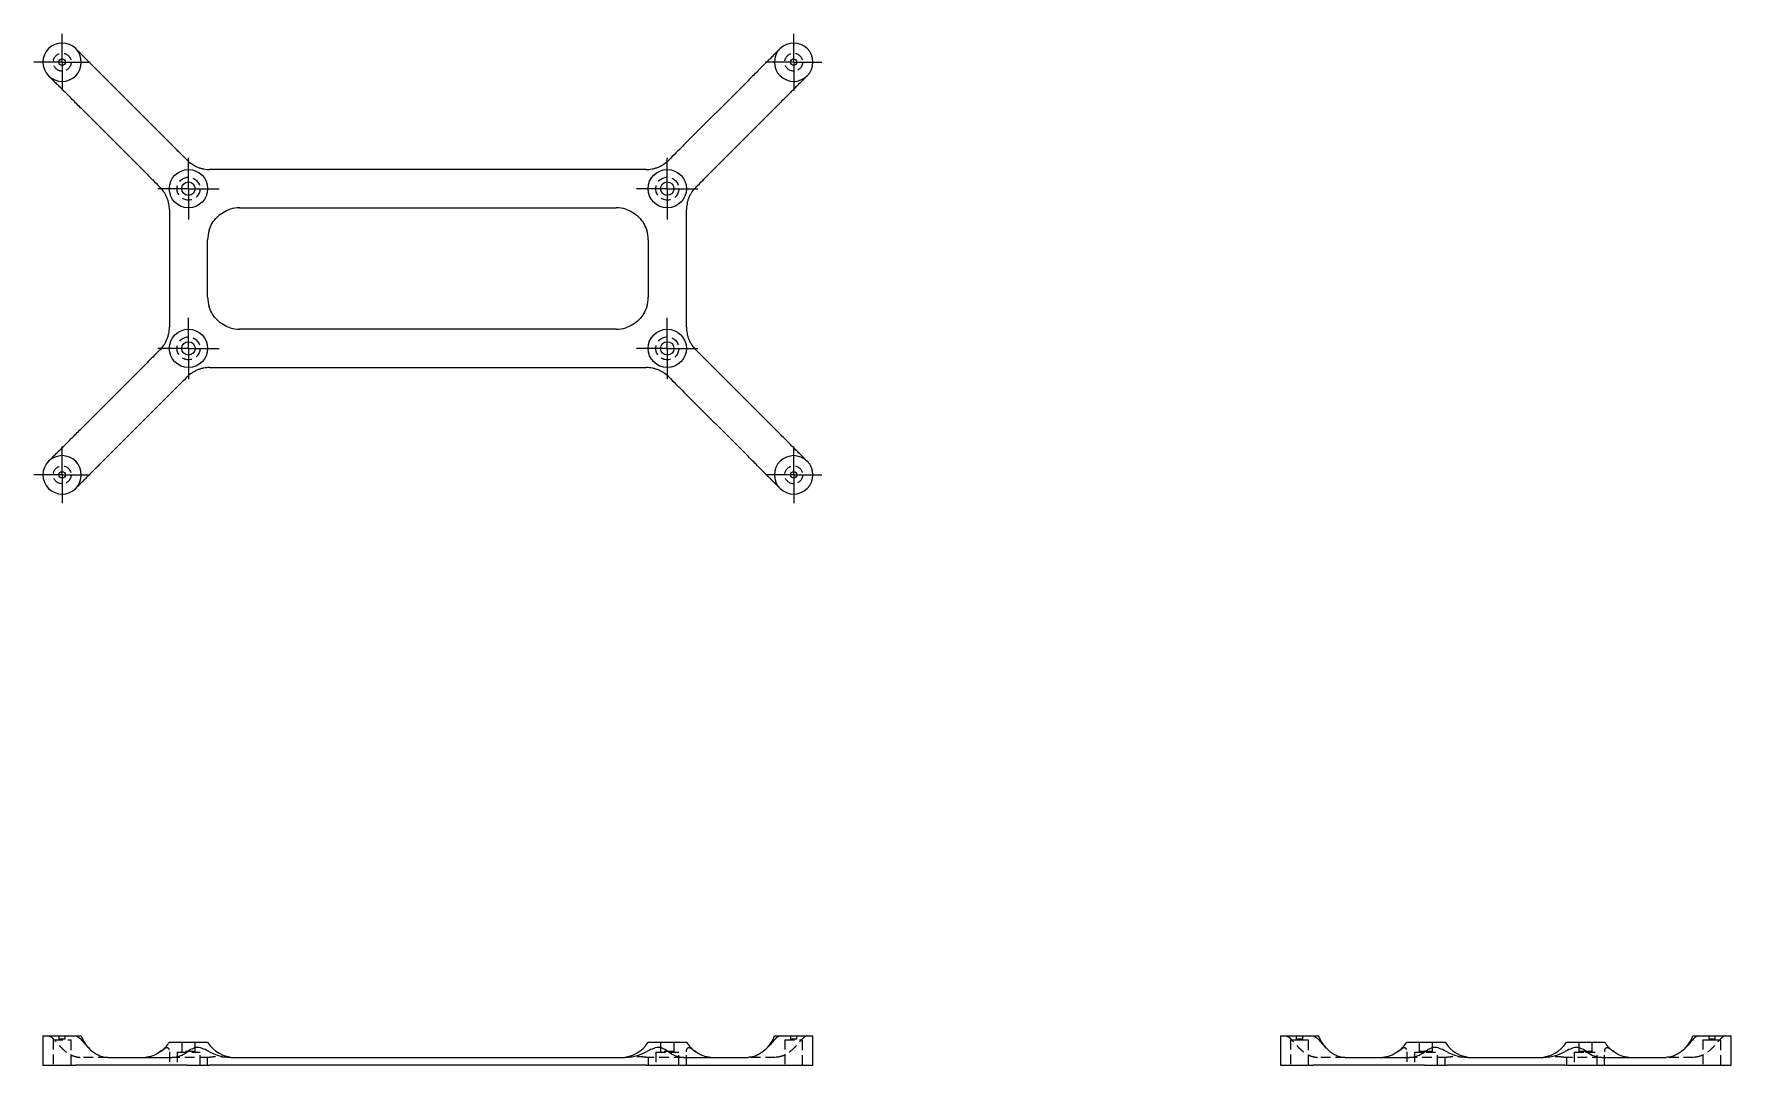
# Model space of a CAD drawing. Header units: millimetres. Extents: x 32 to 252, y 55 to 188.
import ezdxf

# ---------------------------------------------------------------- set-up
doc = ezdxf.new("R2010")
doc.units = ezdxf.units.MM
doc.linetypes.add('HIDDEN', pattern=[1.905, 1.27, -0.635])
doc.layers.add('10', color=7, linetype='Continuous')

# ---------------------------------------------------------------- blocks, each defined once
blk = doc.blocks.new('SW_CENTERMARKSYMBOL_0')
at = {"layer": '10', "color": 0}
for p, q in [((0, 2.5), (0, 3.66)), ((0, 0), (0, 2.5)), ((-2.5, 0), (-3.66, 0)), ((0, 0), (-2.5, 0)), ((0, 0), (0, -2.5)), ((0, 0), (2.5, 0)), ((2.5, 0), (3.66, 0)), ((0, -2.5), (0, -3.66))]:
    blk.add_line(p, q, dxfattribs=at)
blk = doc.blocks.new('SW_CENTERMARKSYMBOL_1')
at = {"layer": '10', "color": 0}
for p, q in [((0, 2.5), (0, 3.66)), ((0, 0), (0, 2.5)), ((-2.5, 0), (-3.66, 0)), ((0, 0), (-2.5, 0)), ((0, 0), (0, -2.5)), ((0, 0), (2.5, 0)), ((2.5, 0), (3.66, 0)), ((0, -2.5), (0, -3.66))]:
    blk.add_line(p, q, dxfattribs=at)
blk = doc.blocks.new('SW_CENTERMARKSYMBOL_2')
at = {"layer": '10', "color": 0}
for p, q in [((0, 2.5), (0, 3.66)), ((0, 0), (0, 2.5)), ((-2.5, 0), (-3.66, 0)), ((0, 0), (-2.5, 0)), ((0, 0), (0, -2.5)), ((0, 0), (2.5, 0)), ((2.5, 0), (3.66, 0)), ((0, -2.5), (0, -3.66))]:
    blk.add_line(p, q, dxfattribs=at)
blk = doc.blocks.new('SW_CENTERMARKSYMBOL_3')
at = {"layer": '10', "color": 0}
for p, q in [((0, 2.5), (0, 3.66)), ((0, 0), (0, 2.5)), ((-2.5, 0), (-3.66, 0)), ((0, 0), (-2.5, 0)), ((0, 0), (0, -2.5)), ((0, 0), (2.5, 0)), ((2.5, 0), (3.66, 0)), ((0, -2.5), (0, -3.66))]:
    blk.add_line(p, q, dxfattribs=at)
blk = doc.blocks.new('SW_CENTERMARKSYMBOL_4')
at = {"layer": '10', "color": 0}
for p, q in [((0, 2.5), (0, 3.99)), ((0, 0), (0, 2.5)), ((-2.5, 0), (-3.99, 0)), ((0, 0), (-2.5, 0)), ((0, 0), (0, -2.5)), ((0, 0), (2.5, 0)), ((2.5, 0), (3.99, 0)), ((0, -2.5), (0, -3.99))]:
    blk.add_line(p, q, dxfattribs=at)
blk = doc.blocks.new('SW_CENTERMARKSYMBOL_5')
at = {"layer": '10', "color": 0}
for p, q in [((0, 2.5), (0, 3.99)), ((0, 0), (0, 2.5)), ((-2.5, 0), (-3.99, 0)), ((0, 0), (-2.5, 0)), ((0, 0), (0, -2.5)), ((0, 0), (2.5, 0)), ((2.5, 0), (3.99, 0)), ((0, -2.5), (0, -3.99))]:
    blk.add_line(p, q, dxfattribs=at)
blk = doc.blocks.new('SW_CENTERMARKSYMBOL_6')
at = {"layer": '10', "color": 0}
for p, q in [((0, 2.5), (0, 3.99)), ((0, 0), (0, 2.5)), ((-2.5, 0), (-3.99, 0)), ((0, 0), (-2.5, 0)), ((0, 0), (0, -2.5)), ((0, 0), (2.5, 0)), ((2.5, 0), (3.99, 0)), ((0, -2.5), (0, -3.99))]:
    blk.add_line(p, q, dxfattribs=at)
blk = doc.blocks.new('SW_CENTERMARKSYMBOL_7')
at = {"layer": '10', "color": 0}
for p, q in [((0, 2.5), (0, 3.99)), ((0, 0), (0, 2.5)), ((-2.5, 0), (-3.99, 0)), ((0, 0), (-2.5, 0)), ((0, 0), (0, -2.5)), ((0, 0), (2.5, 0)), ((2.5, 0), (3.99, 0)), ((0, -2.5), (0, -3.99))]:
    blk.add_line(p, q, dxfattribs=at)

msp = doc.modelspace()

# ---------------------------------------------------------------- linework, layer by layer
at = {"color": 7, "linetype": 'Continuous', "lineweight": 25}
for p, q in [((49.78, 174.01), (41.42, 182.37)), ((124.58, 182.37), (116.22, 174.01)), ((37.9, 178.85), (46.26, 170.49)), ((119.74, 170.49), (128.1, 178.85)), ((108.6, 170.85), (57.4, 170.85)), ((58.54, 165.88), (107.46, 165.88)), ((49.42, 162.87), (49.42, 153.13)), ((54.39, 154.27), (54.39, 161.73)), ((111.61, 161.73), (111.61, 154.27)), ((116.58, 153.13), (116.58, 162.87)), ((107.46, 150.12), (58.54, 150.12)), ((46.26, 145.51), (37.9, 137.15)), ((128.1, 137.15), (119.74, 145.51)), ((57.4, 145.15), (108.6, 145.15)), ((41.42, 133.63), (49.78, 141.99)), ((116.22, 141.99), (124.58, 133.63)), ((33, 58.39), (33, 54.62)), ((33, 58.39), (37.25, 58.39)), ((37.25, 58.39), (37.98, 58.39)), ((49.42, 57.6), (54.39, 57.6)), ((111.61, 57.6), (116.58, 57.6)), ((128.02, 58.39), (128.75, 58.39)), ((128.75, 58.39), (133, 58.39)), ((133, 54.62), (133, 58.39)), ((193.73, 58.39), (193.73, 54.62)), ((193.73, 58.39), (197.98, 58.39)), ((197.98, 58.39), (198.71, 58.39)), ((210.15, 57.6), (212.63, 57.6)), ((212.63, 57.6), (215.12, 57.6)), ((230.88, 57.6), (233.36, 57.6)), ((233.36, 57.6), (235.85, 57.6)), ((247.29, 58.39), (248.02, 58.39)), ((248.02, 58.39), (252.27, 58.39)), ((252.27, 54.62), (252.27, 58.39)), ((41.42, 55.61), (49.78, 55.61)), ((48.2, 56.32), (48.37, 56.45)), ((57.4, 55.61), (108.6, 55.61)), ((116.22, 55.61), (124.58, 55.61)), ((117.64, 56.44), (117.8, 56.32)), ((202.15, 55.61), (210.51, 55.61)), ((208.93, 56.32), (209.1, 56.45)), ((218.13, 55.61), (227.87, 55.61)), ((235.49, 55.61), (243.85, 55.61)), ((236.91, 56.44), (237.07, 56.32)), ((33, 54.62), (37.25, 54.62)), ((51.72, 54.62), (37.25, 54.62)), ((51.72, 54.62), (54.65, 54.62)), ((111.35, 54.62), (54.65, 54.62)), ((111.35, 54.62), (114.28, 54.62)), ((114.28, 54.62), (128.75, 54.62)), ((128.75, 54.62), (133, 54.62)), ((193.73, 54.62), (197.98, 54.62)), ((212.45, 54.62), (197.98, 54.62)), ((212.45, 54.62), (215.38, 54.62)), ((230.62, 54.62), (215.38, 54.62)), ((230.62, 54.62), (233.55, 54.62)), ((233.55, 54.62), (248.02, 54.62)), ((248.02, 54.62), (252.27, 54.62))]:
    msp.add_line(p, q, dxfattribs=at)
at = {"color": 7, "linetype": 'HIDDEN', "lineweight": 18}
for p, q in [((34.33, 57.89), (36.65, 57.89)), ((34.33, 57.89), (34.33, 54.62)), ((35.07, 58.39), (35.07, 57.97)), ((35.9, 57.97), (35.07, 57.97)), ((35.9, 57.97), (35.9, 58.39)), ((36.65, 54.62), (36.65, 57.89)), ((51.03, 57.6), (51.03, 56.36)), ((52.78, 56.36), (52.78, 57.6)), ((113.22, 57.6), (113.22, 56.36)), ((114.97, 56.36), (114.97, 57.6)), ((129.35, 57.89), (131.67, 57.89)), ((129.35, 57.89), (129.35, 54.62)), ((130.1, 58.39), (130.1, 57.97)), ((130.93, 57.97), (130.1, 57.97)), ((130.93, 57.97), (130.93, 58.39)), ((131.67, 54.62), (131.67, 57.89)), ((195.06, 57.89), (196.22, 57.89)), ((195.06, 57.89), (195.06, 54.62)), ((195.8, 58.39), (195.8, 57.97)), ((196.22, 57.97), (195.8, 57.97)), ((196.63, 57.97), (196.22, 57.97)), ((196.22, 57.89), (197.38, 57.89)), ((196.63, 57.97), (196.63, 58.39)), ((197.38, 54.62), (197.38, 57.89)), ((211.76, 57.6), (211.76, 56.36)), ((213.51, 56.36), (213.51, 57.6)), ((232.49, 57.6), (232.49, 56.36)), ((234.24, 56.36), (234.24, 57.6)), ((248.62, 57.89), (249.78, 57.89)), ((248.62, 57.89), (248.62, 54.62)), ((249.37, 58.39), (249.37, 57.97)), ((249.78, 57.97), (249.37, 57.97)), ((250.2, 57.97), (249.78, 57.97)), ((249.78, 57.89), (250.94, 57.89)), ((250.2, 57.97), (250.2, 58.39)), ((250.94, 54.62), (250.94, 57.89)), ((41.42, 55.61), (37.9, 55.61)), ((48.37, 56.45), (48.2, 56.32)), ((49.42, 56.32), (49.42, 54.62)), ((54.58, 55.61), (49.78, 55.61)), ((50.41, 56.27), (53.4, 56.27)), ((50.41, 56.27), (50.41, 54.62)), ((52.78, 56.36), (51.03, 56.36)), ((53.4, 54.62), (53.4, 56.27)), ((54.39, 54.62), (54.39, 55.61)), ((57.4, 55.61), (57.31, 55.61)), ((108.69, 55.61), (108.6, 55.61)), ((116.22, 55.61), (111.42, 55.61)), ((111.61, 55.61), (111.61, 54.62)), ((112.6, 56.27), (115.59, 56.27)), ((112.6, 56.27), (112.6, 54.62)), ((114.97, 56.36), (113.22, 56.36)), ((115.59, 54.62), (115.59, 56.27)), ((116.58, 54.62), (116.58, 56.32)), ((117.8, 56.32), (117.64, 56.44)), ((128.1, 55.61), (124.58, 55.61)), ((202.15, 55.61), (198.63, 55.61)), ((209.1, 56.45), (208.93, 56.32)), ((210.15, 56.32), (210.15, 54.62)), ((215.31, 55.61), (210.51, 55.61)), ((211.14, 56.27), (212.63, 56.27)), ((211.14, 56.27), (211.14, 54.62)), ((212.63, 56.36), (211.76, 56.36)), ((213.51, 56.36), (212.63, 56.36)), ((212.63, 56.27), (214.13, 56.27)), ((214.13, 54.62), (214.13, 56.27)), ((215.12, 54.62), (215.12, 55.61)), ((218.13, 55.61), (218.04, 55.61)), ((227.96, 55.61), (227.87, 55.61)), ((235.49, 55.61), (230.69, 55.61)), ((230.88, 55.61), (230.88, 54.62)), ((231.87, 56.27), (233.36, 56.27)), ((231.87, 56.27), (231.87, 54.62)), ((233.36, 56.36), (232.49, 56.36)), ((234.24, 56.36), (233.36, 56.36)), ((233.36, 56.27), (234.86, 56.27)), ((234.86, 54.62), (234.86, 56.27)), ((235.85, 54.62), (235.85, 56.32)), ((237.07, 56.32), (236.91, 56.44)), ((247.37, 55.61), (243.85, 55.61))]:
    msp.add_line(p, q, dxfattribs=at)
for centre, radius in [((35.49, 184.78), 1.16), ((130.51, 184.78), 1.16), ((51.9, 168.36), 1.49), ((114.09, 168.36), 1.49), ((51.9, 147.63), 1.49), ((114.09, 147.63), 1.49), ((35.49, 131.22), 1.16), ((130.51, 131.22), 1.16)]:
    msp.add_circle(centre, radius, dxfattribs=at)
at = {"color": 7, "linetype": 'Continuous', "lineweight": 25}
for centre, radius in [((35.49, 184.78), 0.415), ((130.51, 184.78), 0.415), ((51.9, 168.36), 2.49), ((114.09, 168.36), 2.49), ((51.9, 168.36), 0.871), ((114.09, 168.36), 0.871), ((51.9, 147.63), 2.49), ((114.09, 147.63), 2.49), ((51.9, 147.63), 0.871), ((114.09, 147.63), 0.871), ((35.49, 131.22), 0.415), ((130.51, 131.22), 0.415)]:
    msp.add_circle(centre, radius, dxfattribs=at)
for centre, radius, start, end in [((35.49, 184.78), 2.49, 45, 225), ((35.49, 184.78), 2.49, 225, 45), ((130.51, 184.78), 2.49, 135, 315), ((130.51, 184.78), 2.49, 315, 135), ((58.54, 161.73), 4.15, 90, 107.261), ((107.46, 161.73), 4.15, 72.739, 90), ((58.54, 161.73), 4.15, 162.739, 180), ((107.46, 161.73), 4.15, 0, 17.261), ((58.54, 154.27), 4.15, 180, 197.261), ((107.46, 154.27), 4.15, 342.739, 0), ((58.54, 154.27), 4.15, 252.739, 270), ((107.46, 154.27), 4.15, 270, 287.261), ((35.49, 131.22), 2.49, 135, 315), ((35.49, 131.22), 2.49, 315, 135), ((130.51, 131.22), 2.49, 45, 225), ((130.51, 131.22), 2.49, 225, 45), ((41.89, 59.76), 4.15, 199.2688, 225.7755), ((45.88, 59.76), 4.15, 306.9811, 328.6677), ((57.93, 59.76), 4.15, 211.3323, 270), ((108.07, 59.76), 4.15, 270, 328.6677), ((120.12, 59.76), 4.15, 211.3323, 233.1233), ((124.11, 59.76), 4.15, 314.1449, 340.7312), ((202.62, 59.76), 4.15, 199.2688, 225.7755), ((206.61, 59.76), 4.15, 306.9811, 328.6677), ((218.66, 59.76), 4.15, 211.3323, 270), ((227.34, 59.76), 4.15, 270, 328.6677), ((239.39, 59.76), 4.15, 211.3323, 233.1233), ((243.38, 59.76), 4.15, 314.1449, 340.7312)]:
    msp.add_arc(centre, radius, start, end, dxfattribs=at)
for points, knots in [([(37.25, 186.54), (37.35, 186.44), (37.44, 186.35), (37.62, 186.17), (37.71, 186.08), (37.95, 185.84), (38.1, 185.69), (38.4, 185.39), (38.55, 185.23), (38.87, 184.92), (39.02, 184.76), (39.52, 184.27), (39.86, 183.93), (40.43, 183.36), (40.62, 183.16), (41.02, 182.77), (41.22, 182.57), (41.42, 182.37)], [0, 0, 0, 0, 0.0625, 0.0625, 0.125, 0.125, 0.25, 0.25, 0.375, 0.375, 0.5, 0.5, 0.75, 0.75, 0.875, 0.875, 1, 1, 1, 1]), ([(128.75, 186.54), (128.65, 186.44), (128.56, 186.35), (128.38, 186.17), (128.29, 186.08), (128.05, 185.84), (127.9, 185.69), (127.6, 185.39), (127.45, 185.23), (127.13, 184.92), (126.98, 184.76), (126.48, 184.27), (126.14, 183.93), (125.57, 183.36), (125.38, 183.16), (124.98, 182.77), (124.78, 182.57), (124.58, 182.37)], [0, 0, 0, 0, 0.0625, 0.0625, 0.125, 0.125, 0.25, 0.25, 0.375, 0.375, 0.5, 0.5, 0.75, 0.75, 0.875, 0.875, 1, 1, 1, 1]), ([(33.73, 183.02), (33.83, 182.92), (33.92, 182.83), (34.1, 182.65), (34.19, 182.56), (34.43, 182.32), (34.58, 182.17), (34.88, 181.87), (35.04, 181.72), (35.35, 181.4), (35.51, 181.25), (36, 180.75), (36.34, 180.41), (36.91, 179.84), (37.11, 179.65), (37.5, 179.25), (37.7, 179.05), (37.9, 178.85)], [0, 0, 0, 0, 0.0625, 0.0625, 0.125, 0.125, 0.25, 0.25, 0.375, 0.375, 0.5, 0.5, 0.75, 0.75, 0.875, 0.875, 1, 1, 1, 1]), ([(132.27, 183.02), (132.17, 182.92), (132.08, 182.83), (131.9, 182.65), (131.81, 182.56), (131.57, 182.32), (131.42, 182.17), (131.12, 181.87), (130.96, 181.72), (130.65, 181.4), (130.49, 181.25), (130, 180.75), (129.66, 180.41), (129.09, 179.84), (128.89, 179.65), (128.5, 179.25), (128.3, 179.05), (128.1, 178.85)], [0, 0, 0, 0, 0.0625, 0.0625, 0.125, 0.125, 0.25, 0.25, 0.375, 0.375, 0.5, 0.5, 0.75, 0.75, 0.875, 0.875, 1, 1, 1, 1]), ([(51.72, 172.07), (51.42, 172.37), (51.11, 172.68), (50.46, 173.33), (50.12, 173.67), (49.78, 174.01)], [0, 0, 0, 0, 0.5, 0.5, 1, 1, 1, 1]), ([(51.72, 172.07), (51.9, 171.88), (52.1, 171.72), (52.43, 171.49), (52.55, 171.42), (52.8, 171.29), (52.93, 171.22), (53.2, 171.11), (53.34, 171.06), (53.61, 170.98), (53.74, 170.95), (54.14, 170.88), (54.39, 170.85), (54.65, 170.85)], [0, 0, 0, 0, 0.25, 0.25, 0.375, 0.375, 0.5, 0.5, 0.625, 0.625, 0.75, 0.75, 1, 1, 1, 1]), ([(111.35, 170.85), (111.61, 170.85), (111.86, 170.88), (112.26, 170.95), (112.39, 170.98), (112.66, 171.06), (112.8, 171.11), (113.07, 171.22), (113.2, 171.29), (113.45, 171.42), (113.57, 171.49), (113.9, 171.72), (114.09, 171.88), (114.28, 172.07)], [0, 0, 0, 0, 0.25, 0.25, 0.375, 0.375, 0.5, 0.5, 0.625, 0.625, 0.75, 0.75, 1, 1, 1, 1]), ([(116.22, 174.01), (115.88, 173.67), (115.55, 173.34), (114.9, 172.68), (114.58, 172.37), (114.28, 172.07)], [0, 0, 0, 0, 0.5, 0.5, 1, 1, 1, 1]), ([(46.26, 170.49), (46.6, 170.15), (46.93, 169.82), (47.59, 169.17), (47.9, 168.85), (48.2, 168.55)], [0, 0, 0, 0, 0.5, 0.5, 1, 1, 1, 1]), ([(57.4, 170.85), (56.92, 170.85), (56.45, 170.85), (55.52, 170.85), (55.08, 170.85), (54.65, 170.85)], [0, 0, 0, 0, 0.5, 0.5, 1, 1, 1, 1]), ([(111.35, 170.85), (110.92, 170.85), (110.48, 170.85), (109.56, 170.85), (109.08, 170.85), (108.6, 170.85)], [0, 0, 0, 0, 0.5, 0.5, 1, 1, 1, 1]), ([(117.8, 168.55), (118.1, 168.85), (118.41, 169.16), (119.06, 169.81), (119.4, 170.15), (119.74, 170.49)], [0, 0, 0, 0, 0.5, 0.5, 1, 1, 1, 1]), ([(49.42, 165.62), (49.42, 165.88), (49.39, 166.13), (49.32, 166.53), (49.29, 166.66), (49.21, 166.93), (49.16, 167.07), (49.05, 167.34), (48.98, 167.47), (48.85, 167.72), (48.78, 167.84), (48.55, 168.17), (48.39, 168.36), (48.2, 168.55)], [0, 0, 0, 0, 0.25, 0.25, 0.375, 0.375, 0.5, 0.5, 0.625, 0.625, 0.75, 0.75, 1, 1, 1, 1]), ([(117.8, 168.55), (117.61, 168.36), (117.45, 168.17), (117.22, 167.84), (117.15, 167.72), (117.02, 167.47), (116.95, 167.34), (116.84, 167.07), (116.79, 166.93), (116.71, 166.66), (116.68, 166.53), (116.61, 166.13), (116.58, 165.88), (116.58, 165.62)], [0, 0, 0, 0, 0.25, 0.25, 0.375, 0.375, 0.5, 0.5, 0.625, 0.625, 0.75, 0.75, 1, 1, 1, 1]), ([(49.42, 165.62), (49.42, 165.19), (49.42, 164.75), (49.42, 163.83), (49.42, 163.35), (49.42, 162.87)], [0, 0, 0, 0, 0.5, 0.5, 1, 1, 1, 1]), ([(54.58, 162.96), (54.68, 163.28), (54.82, 163.59), (55.16, 164.16), (55.37, 164.43), (55.84, 164.9), (56.1, 165.1), (56.68, 165.45), (56.99, 165.59), (57.31, 165.69)], [0, 0, 0, 0, 0.25, 0.25, 0.5, 0.5, 0.75, 0.75, 1, 1, 1, 1]), ([(108.69, 165.69), (109.01, 165.59), (109.32, 165.45), (109.89, 165.11), (110.16, 164.9), (110.63, 164.43), (110.83, 164.17), (111.18, 163.59), (111.32, 163.28), (111.42, 162.96)], [0, 0, 0, 0, 0.25, 0.25, 0.5, 0.5, 0.75, 0.75, 1, 1, 1, 1]), ([(116.58, 162.87), (116.58, 163.35), (116.58, 163.82), (116.58, 164.75), (116.58, 165.19), (116.58, 165.62)], [0, 0, 0, 0, 0.5, 0.5, 1, 1, 1, 1]), ([(49.42, 153.13), (49.42, 152.65), (49.42, 152.18), (49.42, 151.25), (49.42, 150.81), (49.42, 150.38)], [0, 0, 0, 0, 0.5, 0.5, 1, 1, 1, 1]), ([(57.31, 150.31), (56.99, 150.41), (56.68, 150.55), (56.11, 150.89), (55.84, 151.1), (55.37, 151.57), (55.17, 151.83), (54.82, 152.41), (54.68, 152.72), (54.58, 153.04)], [0, 0, 0, 0, 0.25, 0.25, 0.5, 0.5, 0.75, 0.75, 1, 1, 1, 1]), ([(111.42, 153.04), (111.32, 152.72), (111.18, 152.41), (110.84, 151.84), (110.63, 151.57), (110.16, 151.1), (109.9, 150.9), (109.32, 150.55), (109.01, 150.41), (108.69, 150.31)], [0, 0, 0, 0, 0.25, 0.25, 0.5, 0.5, 0.75, 0.75, 1, 1, 1, 1]), ([(116.58, 150.38), (116.58, 150.81), (116.58, 151.25), (116.58, 152.17), (116.58, 152.65), (116.58, 153.13)], [0, 0, 0, 0, 0.5, 0.5, 1, 1, 1, 1]), ([(48.2, 147.45), (48.39, 147.63), (48.55, 147.83), (48.78, 148.16), (48.85, 148.28), (48.98, 148.53), (49.05, 148.66), (49.16, 148.93), (49.21, 149.07), (49.29, 149.34), (49.32, 149.47), (49.39, 149.87), (49.42, 150.12), (49.42, 150.38)], [0, 0, 0, 0, 0.25, 0.25, 0.375, 0.375, 0.5, 0.5, 0.625, 0.625, 0.75, 0.75, 1, 1, 1, 1]), ([(116.58, 150.38), (116.58, 150.12), (116.61, 149.87), (116.68, 149.47), (116.71, 149.34), (116.79, 149.07), (116.84, 148.93), (116.95, 148.66), (117.02, 148.53), (117.15, 148.28), (117.22, 148.16), (117.45, 147.83), (117.61, 147.63), (117.8, 147.45)], [0, 0, 0, 0, 0.25, 0.25, 0.375, 0.375, 0.5, 0.5, 0.625, 0.625, 0.75, 0.75, 1, 1, 1, 1]), ([(48.2, 147.45), (47.9, 147.15), (47.59, 146.84), (46.94, 146.19), (46.6, 145.85), (46.26, 145.51)], [0, 0, 0, 0, 0.5, 0.5, 1, 1, 1, 1]), ([(119.74, 145.51), (119.4, 145.85), (119.07, 146.18), (118.41, 146.83), (118.1, 147.15), (117.8, 147.45)], [0, 0, 0, 0, 0.5, 0.5, 1, 1, 1, 1]), ([(49.78, 141.99), (50.12, 142.33), (50.45, 142.66), (51.1, 143.32), (51.42, 143.63), (51.72, 143.93)], [0, 0, 0, 0, 0.5, 0.5, 1, 1, 1, 1]), ([(54.65, 145.15), (54.39, 145.15), (54.14, 145.12), (53.74, 145.05), (53.61, 145.02), (53.34, 144.94), (53.2, 144.89), (52.93, 144.78), (52.8, 144.71), (52.55, 144.58), (52.43, 144.51), (52.1, 144.28), (51.9, 144.12), (51.72, 143.93)], [0, 0, 0, 0, 0.25, 0.25, 0.375, 0.375, 0.5, 0.5, 0.625, 0.625, 0.75, 0.75, 1, 1, 1, 1]), ([(54.65, 145.15), (55.08, 145.15), (55.52, 145.15), (56.44, 145.15), (56.92, 145.15), (57.4, 145.15)], [0, 0, 0, 0, 0.5, 0.5, 1, 1, 1, 1]), ([(108.6, 145.15), (109.08, 145.15), (109.55, 145.15), (110.48, 145.15), (110.92, 145.15), (111.35, 145.15)], [0, 0, 0, 0, 0.5, 0.5, 1, 1, 1, 1]), ([(114.28, 143.93), (114.09, 144.12), (113.9, 144.28), (113.57, 144.51), (113.45, 144.58), (113.2, 144.71), (113.07, 144.78), (112.8, 144.89), (112.66, 144.94), (112.39, 145.02), (112.26, 145.05), (111.86, 145.12), (111.61, 145.15), (111.35, 145.15)], [0, 0, 0, 0, 0.25, 0.25, 0.375, 0.375, 0.5, 0.5, 0.625, 0.625, 0.75, 0.75, 1, 1, 1, 1]), ([(114.28, 143.93), (114.58, 143.63), (114.89, 143.32), (115.54, 142.67), (115.88, 142.33), (116.22, 141.99)], [0, 0, 0, 0, 0.5, 0.5, 1, 1, 1, 1]), ([(33.73, 132.98), (33.83, 133.08), (33.92, 133.17), (34.1, 133.35), (34.19, 133.44), (34.43, 133.68), (34.58, 133.83), (34.88, 134.13), (35.04, 134.28), (35.35, 134.6), (35.51, 134.75), (36, 135.25), (36.34, 135.59), (36.91, 136.16), (37.11, 136.35), (37.5, 136.75), (37.7, 136.95), (37.9, 137.15)], [0, 0, 0, 0, 0.0625, 0.0625, 0.125, 0.125, 0.25, 0.25, 0.375, 0.375, 0.5, 0.5, 0.75, 0.75, 0.875, 0.875, 1, 1, 1, 1]), ([(132.27, 132.98), (132.17, 133.08), (132.08, 133.17), (131.9, 133.35), (131.81, 133.44), (131.57, 133.68), (131.42, 133.83), (131.12, 134.13), (130.96, 134.28), (130.65, 134.6), (130.49, 134.75), (130, 135.25), (129.66, 135.59), (129.09, 136.16), (128.89, 136.35), (128.5, 136.75), (128.3, 136.95), (128.1, 137.15)], [0, 0, 0, 0, 0.0625, 0.0625, 0.125, 0.125, 0.25, 0.25, 0.375, 0.375, 0.5, 0.5, 0.75, 0.75, 0.875, 0.875, 1, 1, 1, 1]), ([(37.25, 129.46), (37.35, 129.56), (37.44, 129.65), (37.62, 129.83), (37.71, 129.92), (37.95, 130.16), (38.1, 130.31), (38.4, 130.61), (38.55, 130.77), (38.87, 131.08), (39.02, 131.24), (39.52, 131.73), (39.86, 132.07), (40.43, 132.64), (40.62, 132.84), (41.02, 133.23), (41.22, 133.43), (41.42, 133.63)], [0, 0, 0, 0, 0.0625, 0.0625, 0.125, 0.125, 0.25, 0.25, 0.375, 0.375, 0.5, 0.5, 0.75, 0.75, 0.875, 0.875, 1, 1, 1, 1]), ([(128.75, 129.46), (128.65, 129.56), (128.56, 129.65), (128.38, 129.83), (128.29, 129.92), (128.05, 130.16), (127.9, 130.31), (127.6, 130.61), (127.45, 130.77), (127.13, 131.08), (126.98, 131.24), (126.48, 131.73), (126.14, 132.07), (125.57, 132.64), (125.38, 132.84), (124.98, 133.23), (124.78, 133.43), (124.58, 133.63)], [0, 0, 0, 0, 0.0625, 0.0625, 0.125, 0.125, 0.25, 0.25, 0.375, 0.375, 0.5, 0.5, 0.75, 0.75, 0.875, 0.875, 1, 1, 1, 1]), ([(37.25, 58.39), (37.35, 58.39), (37.44, 58.35), (37.62, 58.24), (37.71, 58.17), (37.95, 57.94), (38.1, 57.77), (38.4, 57.42), (38.55, 57.25), (38.87, 56.91), (39.02, 56.75), (39.52, 56.31), (39.86, 56.07), (40.43, 55.8), (40.62, 55.73), (41.02, 55.64), (41.22, 55.61), (41.42, 55.61)], [0, 0, 0, 0, 0.0625, 0.0625, 0.125, 0.125, 0.25, 0.25, 0.375, 0.375, 0.5, 0.5, 0.75, 0.75, 0.875, 0.875, 1, 1, 1, 1]), ([(128.75, 58.39), (128.65, 58.39), (128.56, 58.35), (128.38, 58.24), (128.29, 58.17), (128.05, 57.94), (127.9, 57.77), (127.6, 57.42), (127.45, 57.25), (127.13, 56.91), (126.98, 56.75), (126.48, 56.31), (126.14, 56.07), (125.57, 55.8), (125.38, 55.73), (124.98, 55.64), (124.78, 55.61), (124.58, 55.61)], [0, 0, 0, 0, 0.0625, 0.0625, 0.125, 0.125, 0.25, 0.25, 0.375, 0.375, 0.5, 0.5, 0.75, 0.75, 0.875, 0.875, 1, 1, 1, 1]), ([(197.98, 58.39), (198.08, 58.39), (198.17, 58.35), (198.35, 58.24), (198.44, 58.17), (198.68, 57.94), (198.83, 57.77), (199.13, 57.42), (199.28, 57.25), (199.6, 56.91), (199.75, 56.75), (200.25, 56.31), (200.59, 56.07), (201.16, 55.8), (201.35, 55.73), (201.75, 55.64), (201.95, 55.61), (202.15, 55.61)], [0, 0, 0, 0, 0.0625, 0.0625, 0.125, 0.125, 0.25, 0.25, 0.375, 0.375, 0.5, 0.5, 0.75, 0.75, 0.875, 0.875, 1, 1, 1, 1]), ([(248.02, 58.39), (247.92, 58.39), (247.83, 58.35), (247.65, 58.24), (247.56, 58.17), (247.32, 57.94), (247.17, 57.77), (246.87, 57.42), (246.72, 57.25), (246.4, 56.91), (246.25, 56.75), (245.75, 56.31), (245.41, 56.07), (244.84, 55.8), (244.65, 55.73), (244.25, 55.64), (244.05, 55.61), (243.85, 55.61)], [0, 0, 0, 0, 0.0625, 0.0625, 0.125, 0.125, 0.25, 0.25, 0.375, 0.375, 0.5, 0.5, 0.75, 0.75, 0.875, 0.875, 1, 1, 1, 1]), ([(48.2, 56.32), (47.9, 56.11), (47.59, 55.93), (46.94, 55.68), (46.6, 55.61), (46.26, 55.61)], [0, 0, 0, 0, 0.5, 0.5, 1, 1, 1, 1]), ([(49.78, 55.61), (50.12, 55.61), (50.45, 55.68), (51.1, 55.93), (51.42, 56.11), (51.72, 56.32)], [0, 0, 0, 0, 0.5, 0.5, 1, 1, 1, 1]), ([(54.65, 56.32), (54.39, 56.45), (54.14, 56.59), (53.74, 56.75), (53.61, 56.8), (53.34, 56.87), (53.2, 56.89), (52.93, 56.89), (52.8, 56.87), (52.55, 56.8), (52.43, 56.75), (52.1, 56.59), (51.9, 56.45), (51.72, 56.32)], [0, 0, 0, 0, 0.25, 0.25, 0.375, 0.375, 0.5, 0.5, 0.625, 0.625, 0.75, 0.75, 1, 1, 1, 1]), ([(54.65, 56.32), (55.08, 56.11), (55.52, 55.93), (56.44, 55.68), (56.92, 55.61), (57.4, 55.61)], [0, 0, 0, 0, 0.5, 0.5, 1, 1, 1, 1]), ([(108.6, 55.61), (109.08, 55.61), (109.55, 55.68), (110.48, 55.93), (110.92, 56.11), (111.35, 56.32)], [0, 0, 0, 0, 0.5, 0.5, 1, 1, 1, 1]), ([(114.28, 56.32), (114.09, 56.45), (113.9, 56.59), (113.57, 56.75), (113.45, 56.8), (113.2, 56.87), (113.07, 56.89), (112.8, 56.89), (112.66, 56.87), (112.39, 56.8), (112.26, 56.75), (111.86, 56.59), (111.61, 56.45), (111.35, 56.32)], [0, 0, 0, 0, 0.25, 0.25, 0.375, 0.375, 0.5, 0.5, 0.625, 0.625, 0.75, 0.75, 1, 1, 1, 1]), ([(114.28, 56.32), (114.58, 56.11), (114.89, 55.93), (115.54, 55.68), (115.88, 55.61), (116.22, 55.61)], [0, 0, 0, 0, 0.5, 0.5, 1, 1, 1, 1]), ([(119.74, 55.61), (119.4, 55.61), (119.07, 55.68), (118.41, 55.93), (118.1, 56.11), (117.8, 56.32)], [0, 0, 0, 0, 0.5, 0.5, 1, 1, 1, 1]), ([(208.93, 56.32), (208.63, 56.11), (208.32, 55.93), (207.67, 55.68), (207.33, 55.61), (206.99, 55.61)], [0, 0, 0, 0, 0.5, 0.5, 1, 1, 1, 1]), ([(210.51, 55.61), (210.85, 55.61), (211.18, 55.68), (211.83, 55.93), (212.15, 56.11), (212.45, 56.32)], [0, 0, 0, 0, 0.5, 0.5, 1, 1, 1, 1]), ([(215.38, 56.32), (215.12, 56.45), (214.87, 56.59), (214.47, 56.75), (214.34, 56.8), (214.07, 56.87), (213.93, 56.89), (213.66, 56.89), (213.53, 56.87), (213.28, 56.8), (213.16, 56.75), (212.83, 56.59), (212.63, 56.45), (212.45, 56.32)], [0, 0, 0, 0, 0.25, 0.25, 0.375, 0.375, 0.5, 0.5, 0.625, 0.625, 0.75, 0.75, 1, 1, 1, 1]), ([(215.38, 56.32), (215.81, 56.11), (216.25, 55.93), (217.17, 55.68), (217.65, 55.61), (218.13, 55.61)], [0, 0, 0, 0, 0.5, 0.5, 1, 1, 1, 1]), ([(227.87, 55.61), (228.35, 55.61), (228.82, 55.68), (229.75, 55.93), (230.19, 56.11), (230.62, 56.32)], [0, 0, 0, 0, 0.5, 0.5, 1, 1, 1, 1]), ([(233.55, 56.32), (233.36, 56.45), (233.17, 56.59), (232.84, 56.75), (232.72, 56.8), (232.47, 56.87), (232.34, 56.89), (232.07, 56.89), (231.93, 56.87), (231.66, 56.8), (231.53, 56.75), (231.13, 56.59), (230.88, 56.45), (230.62, 56.32)], [0, 0, 0, 0, 0.25, 0.25, 0.375, 0.375, 0.5, 0.5, 0.625, 0.625, 0.75, 0.75, 1, 1, 1, 1]), ([(233.55, 56.32), (233.85, 56.11), (234.16, 55.93), (234.81, 55.68), (235.15, 55.61), (235.49, 55.61)], [0, 0, 0, 0, 0.5, 0.5, 1, 1, 1, 1]), ([(239.01, 55.61), (238.67, 55.61), (238.34, 55.68), (237.68, 55.93), (237.37, 56.11), (237.07, 56.32)], [0, 0, 0, 0, 0.5, 0.5, 1, 1, 1, 1])]:
    msp.add_open_spline(points, degree=3, knots=knots, dxfattribs=at)
at = {"color": 7, "linetype": 'HIDDEN', "lineweight": 18}
for points, knots in [([(33.73, 58.39), (33.83, 58.39), (33.92, 58.35), (34.1, 58.24), (34.19, 58.17), (34.43, 57.94), (34.58, 57.77), (34.88, 57.42), (35.04, 57.25), (35.35, 56.91), (35.51, 56.75), (36, 56.31), (36.34, 56.07), (36.91, 55.8), (37.11, 55.73), (37.5, 55.64), (37.7, 55.61), (37.9, 55.61)], [0, 0, 0, 0, 0.0625, 0.0625, 0.125, 0.125, 0.25, 0.25, 0.375, 0.375, 0.5, 0.5, 0.75, 0.75, 0.875, 0.875, 1, 1, 1, 1]), ([(132.27, 58.39), (132.17, 58.39), (132.08, 58.35), (131.9, 58.24), (131.81, 58.17), (131.57, 57.94), (131.42, 57.77), (131.12, 57.42), (130.96, 57.25), (130.65, 56.91), (130.49, 56.75), (130, 56.31), (129.66, 56.07), (129.09, 55.8), (128.89, 55.73), (128.5, 55.64), (128.3, 55.61), (128.1, 55.61)], [0, 0, 0, 0, 0.0625, 0.0625, 0.125, 0.125, 0.25, 0.25, 0.375, 0.375, 0.5, 0.5, 0.75, 0.75, 0.875, 0.875, 1, 1, 1, 1]), ([(194.46, 58.39), (194.56, 58.39), (194.65, 58.35), (194.83, 58.24), (194.92, 58.17), (195.16, 57.94), (195.31, 57.77), (195.61, 57.42), (195.77, 57.25), (196.08, 56.91), (196.24, 56.75), (196.73, 56.31), (197.07, 56.07), (197.64, 55.8), (197.84, 55.73), (198.23, 55.64), (198.43, 55.61), (198.63, 55.61)], [0, 0, 0, 0, 0.0625, 0.0625, 0.125, 0.125, 0.25, 0.25, 0.375, 0.375, 0.5, 0.5, 0.75, 0.75, 0.875, 0.875, 1, 1, 1, 1]), ([(251.54, 58.39), (251.44, 58.39), (251.35, 58.35), (251.17, 58.24), (251.08, 58.17), (250.84, 57.94), (250.69, 57.77), (250.39, 57.42), (250.23, 57.25), (249.92, 56.91), (249.76, 56.75), (249.27, 56.31), (248.93, 56.07), (248.36, 55.8), (248.16, 55.73), (247.77, 55.64), (247.57, 55.61), (247.37, 55.61)], [0, 0, 0, 0, 0.0625, 0.0625, 0.125, 0.125, 0.25, 0.25, 0.375, 0.375, 0.5, 0.5, 0.75, 0.75, 0.875, 0.875, 1, 1, 1, 1]), ([(48.37, 56.45), (48.42, 56.49), (48.6, 56.62), (48.84, 56.81), (49.11, 56.93), (49.3, 56.82), (49.4, 56.58), (49.41, 56.41), (49.42, 56.32)], [0, 0, 0, 0, 0.088246, 0.266267, 0.452652, 0.639848, 0.817847, 1, 1, 1, 1]), ([(57.31, 55.61), (56.99, 55.61), (56.68, 55.63), (56.11, 55.67), (55.84, 55.69), (55.37, 55.69), (55.17, 55.67), (54.82, 55.63), (54.68, 55.61), (54.58, 55.61)], [0, 0, 0, 0, 0.25, 0.25, 0.5, 0.5, 0.75, 0.75, 1, 1, 1, 1]), ([(111.42, 55.61), (111.32, 55.61), (111.18, 55.63), (110.84, 55.67), (110.63, 55.69), (110.16, 55.69), (109.9, 55.67), (109.32, 55.63), (109.01, 55.61), (108.69, 55.61)], [0, 0, 0, 0, 0.25, 0.25, 0.5, 0.5, 0.75, 0.75, 1, 1, 1, 1]), ([(116.58, 56.32), (116.59, 56.41), (116.6, 56.58), (116.7, 56.81), (116.88, 56.93), (117.15, 56.82), (117.4, 56.62), (117.57, 56.49), (117.64, 56.44)], [0, 0, 0, 0, 0.174847, 0.352425, 0.538347, 0.725078, 0.902635, 1, 1, 1, 1]), ([(209.1, 56.45), (209.15, 56.49), (209.33, 56.62), (209.57, 56.81), (209.84, 56.93), (210.03, 56.82), (210.13, 56.58), (210.14, 56.41), (210.15, 56.32)], [0, 0, 0, 0, 0.088246, 0.266267, 0.452652, 0.639848, 0.817847, 1, 1, 1, 1]), ([(218.04, 55.61), (217.72, 55.61), (217.41, 55.63), (216.84, 55.67), (216.57, 55.69), (216.1, 55.69), (215.9, 55.67), (215.55, 55.63), (215.41, 55.61), (215.31, 55.61)], [0, 0, 0, 0, 0.25, 0.25, 0.5, 0.5, 0.75, 0.75, 1, 1, 1, 1]), ([(230.69, 55.61), (230.59, 55.61), (230.45, 55.63), (230.11, 55.67), (229.9, 55.69), (229.43, 55.69), (229.17, 55.67), (228.59, 55.63), (228.28, 55.61), (227.96, 55.61)], [0, 0, 0, 0, 0.25, 0.25, 0.5, 0.5, 0.75, 0.75, 1, 1, 1, 1]), ([(235.85, 56.32), (235.86, 56.41), (235.87, 56.58), (235.97, 56.81), (236.15, 56.93), (236.42, 56.82), (236.67, 56.62), (236.84, 56.49), (236.91, 56.44)], [0, 0, 0, 0, 0.174847, 0.352425, 0.538347, 0.725078, 0.902635, 1, 1, 1, 1])]:
    msp.add_open_spline(points, degree=3, knots=knots, dxfattribs=at)

# ---------------------------------------------------------------- block references
at = {"layer": '10'}
for name, p in [('SW_CENTERMARKSYMBOL_3', (35.49, 184.78)), ('SW_CENTERMARKSYMBOL_1', (130.51, 184.78)), ('SW_CENTERMARKSYMBOL_7', (51.9, 168.36)), ('SW_CENTERMARKSYMBOL_5', (114.09, 168.36)), ('SW_CENTERMARKSYMBOL_6', (51.9, 147.63)), ('SW_CENTERMARKSYMBOL_4', (114.09, 147.63)), ('SW_CENTERMARKSYMBOL_2', (35.49, 131.22)), ('SW_CENTERMARKSYMBOL_0', (130.51, 131.22))]:
    msp.add_blockref(name, p, dxfattribs=at)

doc.saveas('drawing.dxf')
